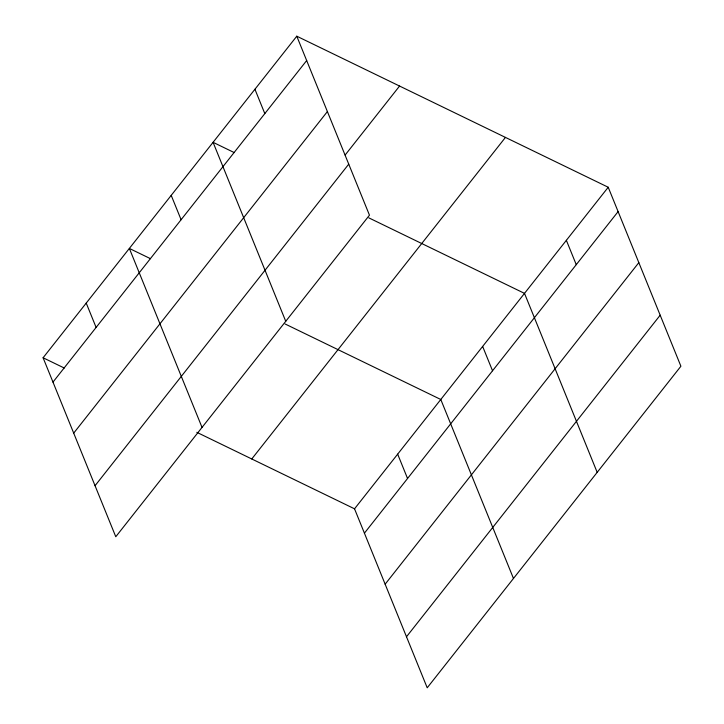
<?xml version="1.0" encoding="UTF-8"?>
<svg xmlns="http://www.w3.org/2000/svg" width="724" height="724" viewBox="0 0 724 724"><rect width="100%" height="100%" fill="white"/><g stroke="black" fill="none" stroke-linecap="round" stroke-linejoin="round"><path stroke-width="1.09" d="M296.786 36.2L369.466 215.182L115.777 536.746L43.096 357.765L296.786 36.2L608.223 187.254L680.904 366.235L427.214 687.8L354.534 508.818L196.819 432.319M52.979 382.109L306.677 60.545M73.703 433.133L327.393 111.568M345.149 155.027L399.567 86.047M95.052 485.714L348.742 164.149M251.762 458.971L505.452 137.406M354.534 508.818L608.223 187.254M364.416 533.163L618.115 211.598M385.141 584.196L638.83 262.631M406.49 636.767L660.179 315.202M234.232 152.583L213.073 142.32L285.745 321.293M368.788 217.843L524.511 293.374L597.182 472.356M150.511 258.694L129.352 248.432L202.032 427.413M285.075 323.963L440.789 399.485L513.47 578.467M43.096 357.765L64.255 368.027M566.367 240.314L576.25 264.658M482.646 346.434L492.537 370.769M254.929 89.26L264.812 113.596M397.666 454.156L407.549 478.492M171.208 195.371L181.1 219.716M86.228 303.094L96.111 327.438"/></g></svg>
